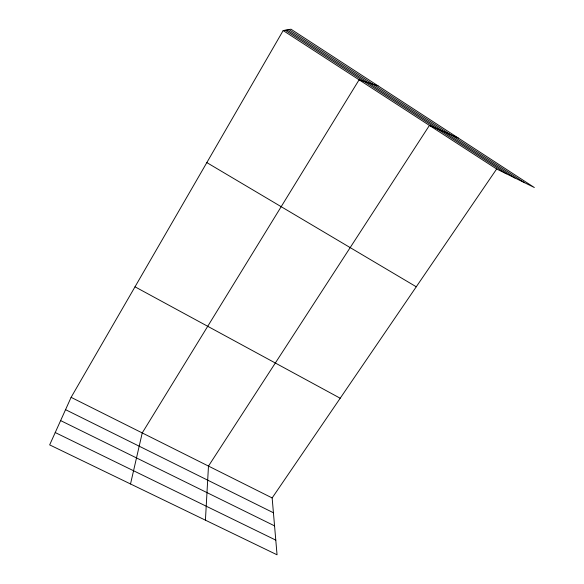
<?xml version="1.0" encoding="UTF-8"?>
<svg xmlns="http://www.w3.org/2000/svg" width="584" height="584" viewBox="0 0 584 584"><rect width="100%" height="100%" fill="white"/><g stroke="black" fill="none" stroke-linecap="round" stroke-linejoin="round"><path stroke-width="0.88" d="M205.422 520.176L208.481 466.083L429.43 125.414L458.25 138.014M130.517 483.968L142.233 432.934L359.102 79.811L378.118 85.885M71.109 397.346L49.662 444.884L277.05 554.8L272.151 497.94L496.648 169.01L534.338 187.515L290.985 29.2L283.167 30.565L71.109 397.346L272.151 497.94M55.232 432.547L275.787 540.127M60.619 420.589L274.553 525.856M65.554 409.669L273.429 512.767M135.013 286.817L340.195 398.237M206.831 162.593L416.268 286.788M283.167 30.565L496.648 169.01M288.927 29.558L524.49 182.683M286.956 29.901L514.993 178.018M285.167 30.215L506.35 173.776"/></g></svg>
